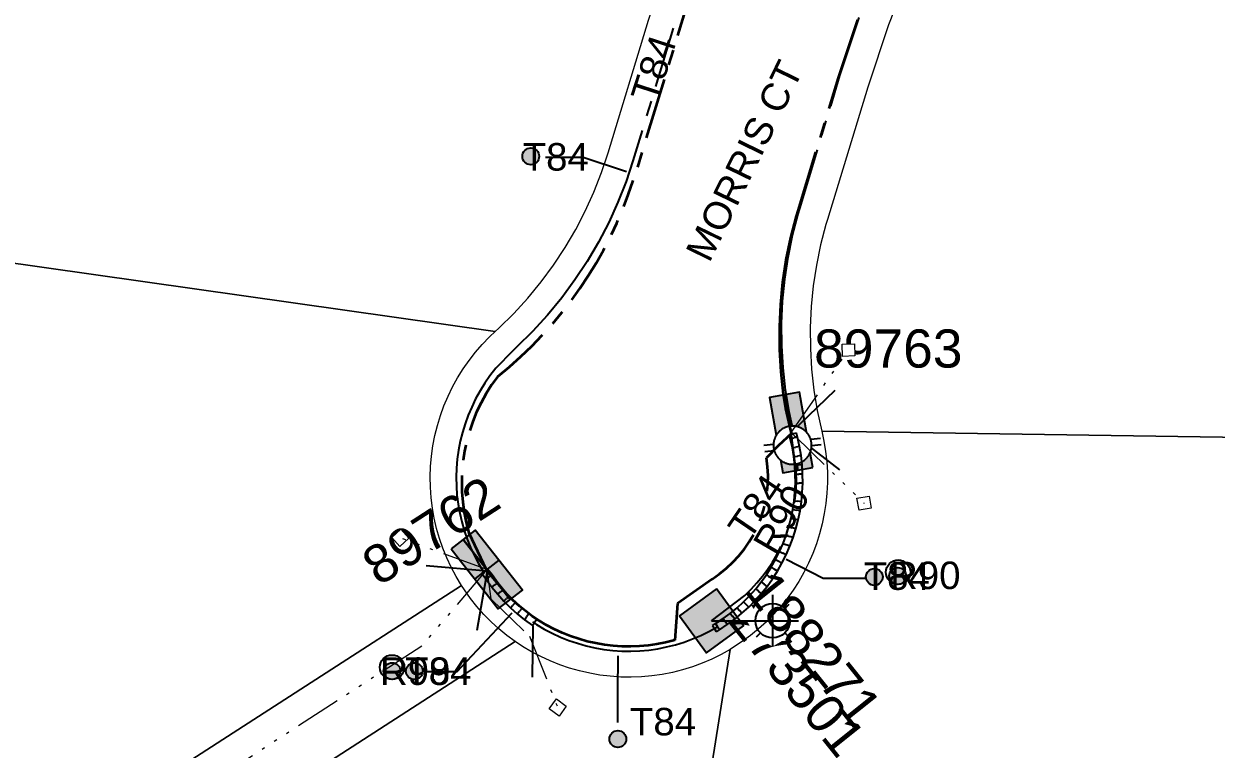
# Model space of a CAD drawing. Header units: metres. Extents: x 244561 to 254068, y 6159332 to 6162744.
# Drawn here: x 251324.3 to 251402.4, y 6161561.7 to 6161609.2 of the extents above; entities that cross this region are included whole.
import ezdxf
from ezdxf.enums import TextEntityAlignment as Align

# ---------------------------------------------------------------- set-up
doc = ezdxf.new("R2010")
doc.units = ezdxf.units.M
doc.linetypes.add('Cable Exist UG', pattern=[7, 4, -1, 1, -1])
doc.linetypes.add('PHANTOMX2', pattern=[6.6, 3, -0.75, 0.2, -0.75, 0.2, -0.75, 0.2, -0.75])
doc.layers.get('0').update_dxf_attribs({"color": 6})
for name, color, linetype, lineweight in [('_User_LV_Exist', 5, 'Continuous', 35), ('Cadastre Developer_SP_NEW', 92, 'Continuous', 15), ('Cadastre Land Parcels_SP_EXT', 118, 'Continuous', 15), ('Cadastre Roads_SP_EXT', 218, 'Continuous', 15), ('Mains_LV_EXT', 163, 'Continuous', 25), ('Mains_LV_SL_EXT', 135, 'Continuous', 25), ('Services_SP_EXT', 42, 'PHANTOMX2', 20)]:
    doc.layers.add(name, color=color, linetype=linetype, lineweight=lineweight)
for name, color, linetype in [('Duct_SP_EXT', 30, 'Continuous'), ('Equip_LV_EXT', 7, 'Continuous'), ('Equip_SP_SL_EXT', 7, 'Continuous'), ('SupportsUG_SP_LV_EXT', 7, 'Continuous'), ('SupportsUG_SP_LV_SL_EXT', 7, 'Continuous'), ('Trench_SP_EXT', 7, 'Continuous')]:
    doc.layers.add(name, color=color, linetype=linetype)
doc.styles.add('COLUMN_LABEL', font='arial.ttf', dxfattribs={"height": 2})
doc.styles.add('iecARIAL', font='arial.ttf', dxfattribs={"height": 2})
doc.styles.add('POLE_LABEL', font='arial.ttf', dxfattribs={"height": 2})
doc.styles.add('SL_LABEL', font='arial.ttf', dxfattribs={"height": 2})
doc.styles.get("Standard").update_dxf_attribs({"font": 'arial.ttf'})

# ---------------------------------------------------------------- blocks, each defined once
blk = doc.blocks.new('COLUMN_EXT')
blk.add_hatch(color=256).paths.add_polyline_path([(1.5, -1.5), (1.5, 1.5), (-1.5, 1.5), (-1.5, -1.5)])
blk.add_lwpolyline([(1.5, 1.5), (-1.5, 1.5), (-1.5, -1.5), (1.5, -1.5)], close=True)
at = {"flags": 1}
blk.add_attdef('Z', (-1.813, 2.351), '', height=0.2, rotation=180, dxfattribs=at)
at = {"flags": 9}
for tag, p in [('STREETNAME', (-1.813, 1.6)), ('SUBURB', (-1.813, 1.8)), ('NOTES', (-1.813, 2)), ('LOCATION', (-1.813, 1.4)), ('LEGEND', (-1.813, 1.2)), ('USAGE', (-1.813, 1)), ('STATE', (-1.813, 0.8)), ('COLUMN_TYPE', (-1.813, 0.4)), ('OWNED_BY', (-1.813, 0.6))]:
    blk.add_attdef(tag, text='', height=0.2, rotation=180, dxfattribs=at).set_placement(p, align=Align.MIDDLE_LEFT)
for tag, style, p in [('STRUCTURE_PLANT_NUMBER', 'POLE_LABEL', (-1.813, -0.031)), ('STREET_CODE', 'COLUMN_LABEL', (-1.813, 0.2))]:
    blk.add_attdef(tag, text='', height=0.2, rotation=180, dxfattribs=dict(at, style=style)).set_placement(p, align=Align.MIDDLE_LEFT)
at = {"style": 'COLUMN_LABEL', "width": 0.9, "flags": 8}
blk.add_attdef('ASSET_NUM', text='', height=2, rotation=270, dxfattribs=at).set_placement((2, -4), align=Align.MIDDLE_LEFT)
blk = doc.blocks.new('PILLAR_EXT')
blk.add_hatch(color=256).paths.add_polyline_path([(-2.5, 1), (-2.5, -1), (2.5, -1), (2.5, 1)])
for p, q in [((0, 1), (0, -1)), ((-2.5, 0), (2.5, 0))]:
    blk.add_line(p, q)
at = {"ltscale": 10}
blk.add_line((2.5, 0), (-2.5, 0), dxfattribs=at)
blk.add_lwpolyline([(-2.5, -1), (-1.25, -1), (1.25, -1), (2.5, -1), (2.5, 1), (-2.5, 1)], close=True)
at = {"width": 0.9, "flags": 8}
blk.add_attdef('ASSET_NUM', text='', height=2, rotation=90, dxfattribs=at).set_placement((-2, 4), align=Align.MIDDLE_LEFT)
for tag, p, flags in [('OWNED_BY', (0, -0.2), 9), ('STATE', (0, -0.4), 9), ('SUPPORT_TYPE', (0, -0.6), 9), ('USAGE', (0, -0.8), 9), ('LEGEND', (0, -1), 9), ('LOCATION', (0, -1.2), 9), ('NOTES', (0, -1.4), 9), ('PARENT', (0, -1.6), 9), ('STREETNAME', (0, -1.8), 9), ('SUBURB', (0, -2), 1)]:
    blk.add_attdef(tag, p, '', height=0.2, dxfattribs=dict(flags=flags))
blk = doc.blocks.new('DUCT_EXT')
blk.add_circle((0, 0.8), 0.8)
at = {"flags": 1}
blk.add_attdef('Z', (0, 0), '', height=0.2, dxfattribs=at)
at = {"flags": 9}
for tag, p in [('DUCT_CODE', (0, 0)), ('XSECT_TYPE', (0, -0.2)), ('STATE', (0, -0.6)), ('FB_REFERENCE', (0, -0.4)), ('NOTES', (0, -0.8))]:
    blk.add_attdef(tag, text='', height=0.2, dxfattribs=at).set_placement(p, align=Align.MIDDLE_LEFT)
blk = doc.blocks.new('SL_LANTERN_EXT')
at = {"flags": 9}
for tag, p in [('LRATECODE', (-7.4, 0)), ('LOUTREACHVOCAB', (-7.2, 0)), ('LOUTREACH', (-7, 0)), ('LANTNUMBER', (-6.6, 0)), ('LNEW', (-6.4, 0)), ('LMASTVOCAB', (-6.2, 0)), ('LMAST', (-6, 0)), ('LLAMPVOCAB', (-5.8, 0)), ('LLAMP', (-5.6, 0)), ('LEXIST', (-5.4, 0)), ('LCHARGE3PERCENT', (-5.2, 0)), ('LCHARGE3', (-5, 0)), ('LCHARGE2PERCENT', (-4.8, 0)), ('LCHARGE2', (-4.6, 0)), ('LCHARGE1PERCENT', (-4.4, 0)), ('LCHARGE1', (-4.2, 0)), ('LCATEGORY', (-4, 0)), ('LBRACKETVOCAB', (-3.8, 0)), ('LBRACKET', (-3.6, 0)), ('LKINGHEIGHT', (-3.4, 0)), ('CREPLACE', (-3.2, 0)), ('CREMOVE', (-3, 0)), ('CNUMBER', (-2.8, 0)), ('CNEW', (-2.6, 0)), ('CEXIST', (-2.4, 0)), ('USAGE', (-2.2, 0)), ('STATE', (-2, 0)), ('OWNED_BY', (-1.8, 0)), ('ORIENTATION', (-1.6, 0)), ('OPERATING_VOLTAGE', (-1.4, 0)), ('NO_PHASES', (-1.2, 0)), ('LANTERN_TYPE', (-1, 0)), ('LANTERN_PURPOSE', (-0.8, 0)), ('CONTROL_TYPE', (-0.6, 0)), ('CONSTRUCTED_VOLTAGE', (-0.4, 0))]:
    blk.add_attdef(tag, text='', height=0.001, rotation=270, dxfattribs=at).set_placement(p, align=Align.MIDDLE_LEFT)
at = {"style": 'SL_LABEL', "flags": 9}
blk.add_attdef('STREET_CODE', text='', height=0.001, rotation=270, dxfattribs=at).set_placement((0.001, 0), align=Align.MIDDLE_LEFT)
at = {"flags": 1}
blk.add_attdef('Z', (0, 0), '', height=0.001, rotation=270, dxfattribs=at)
at = {"width": 0.9}
blk.add_attdef('LNUMBER', text='', height=1, dxfattribs=at).set_placement((7, -1), align=Align.MIDDLE_LEFT)
at = {"flags": 9}
for tag, p in [('LREMOVE', (0, -7.6)), ('LREPLACE', (0, -7.8)), ('LTYPE', (0, -8)), ('LTYPEVOCAB', (0, -8.2)), ('LEGEND', (0, -8.4)), ('SUBURB', (0, -8.6)), ('STREETNAME', (0, -8.8)), ('LOCATION', (0, -9)), ('NOTES', (0, -9.2)), ('MAINTAINED_BY', (0, -9.863))]:
    blk.add_attdef(tag, text='', height=0.001, dxfattribs=at).set_placement(p, align=Align.MIDDLE_LEFT)
blk.add_attdef('OPERATED_BY', (0, -9.607), '', height=0.001, dxfattribs=at)
blk.add_wipeout([(5.688, 0), (5.061, -1.061), (4, -1.688), (2.939, -1.061), (2.313, 0), (2.939, 1.061), (4, 1.687), (5.061, 1.061)])
for p, q in [((4, 1.687), (4, 0)), ((2.939, 1.061), (3.205, 0.795)), ((5.061, 1.061), (4.795, 0.795)), ((0, 0), (4, 0)), ((4, 0), (5.688, 0)), ((4, 0), (4, -1.688)), ((2.939, -1.061), (3.205, -0.795)), ((5.061, -1.061), (4.795, -0.795))]:
    blk.add_line(p, q)
blk.add_circle((4, 0), 1.125)
blk = doc.blocks.new('CCP_EXT')
at = {"flags": 9}
for tag, p in [('USAGE', (0, -1.2)), ('LEGEND', (0, -1.4)), ('LIFE_SUPPORT', (0, -1.6)), ('STATE', (0, -1.8)), ('NOTES', (0, -2))]:
    blk.add_attdef(tag, text='', height=0.2, dxfattribs=at).set_placement(p, align=Align.MIDDLE_LEFT)
blk.add_wipeout([(0, 0.566), (0.566, 0), (0, -0.566), (-0.566, 0)])
blk.add_lwpolyline([(-0.566, 0), (0, 0.566), (0.566, 0), (0, -0.566), (-0.566, 0)])
at = {"flags": 1}
blk.add_attdef('Z', (0, 0), '', height=0.2, dxfattribs=at)
at = {"flags": 9}
for tag, p in [('CCP_TYPE', (0, 0)), ('OPERATING_VOLTAGE', (0, -0.6)), ('ORIENTATION', (0, -0.8)), ('CONSTRUCTED_VOLTAGE', (0, -0.2)), ('NO_PHASES', (0, -0.4)), ('OWNED_BY', (0, -1))]:
    blk.add_attdef(tag, text='', height=0.2, dxfattribs=at).set_placement(p, align=Align.MIDDLE_LEFT)
blk = doc.blocks.new('LV_UG_LINKS_OPEN_EXT')
at = {"layer": 'Equip_LV_EXT'}
for tag, height, flags, p in [('CONSTRUCTED_VOLTAGE', 0.167, 9, (3.167, -1.833)), ('NO_PHASES', 0.167, 9, (3.167, -2)), ('OPERATING_VOLTAGE', 0.2, 9, (3, -2.6)), ('ORIENTATION', 0.2, 9, (3, -2.8)), ('STATE', 0.2, 9, (3, -3)), ('SWITCH_TYPE', 0.2, 9, (3, -3.2)), ('OWNED_BY', 0.2, 9, (3, -3.8)), ('OPERATED_BY', 0.2, 9, (3, -4)), ('USAGE', 0.2, 9, (3, -3.4)), ('NOTES', 0.2, 9, (3, -3.6)), ('TYPE', 0.2, 9, (3, -4.6)), ('MAINTAINED_BY', 0.2, 9, (3, -4.2)), ('NUMBER_OF_PHASES', 0.2, 9, (3, -4.4)), ('Z', 0.2, 1, (3, -4.8))]:
    blk.add_attdef(tag, text='', height=height, dxfattribs=dict(at, flags=flags)).set_placement(p, align=Align.MIDDLE_LEFT)
blk.add_wipeout([(4, 1.25), (3.969, 1.25), (3.939, 1.248), (3.908, 1.247), (3.877, 1.244), (3.847, 1.241), (3.817, 1.236), (3.786, 1.232), (3.756, 1.226), (3.726, 1.22), (3.696, 1.213), (3.667, 1.205), (3.637, 1.196), (3.608, 1.187), (3.579, 1.177), (3.55, 1.166), (3.522, 1.155), (3.493, 1.143), (3.466, 1.13), (3.438, 1.117), (3.411, 1.102), (3.384, 1.088), (3.357, 1.072), (3.331, 1.056), (3.306, 1.039), (3.28, 1.022), (3.255, 1.004), (3.231, 0.985), (3.207, 0.966), (3.184, 0.947), (3.161, 0.926), (3.138, 0.905), (3.116, 0.884), (3.095, 0.862), (3.074, 0.839), (3.053, 0.816), (3.034, 0.793), (3.015, 0.769), (2.996, 0.745), (2.978, 0.72), (2.961, 0.694), (2.944, 0.669), (2.928, 0.643), (2.912, 0.616), (2.898, 0.589), (2.883, 0.562), (2.87, 0.534), (2.857, 0.507), (2.845, 0.478), (2.834, 0.45), (2.823, 0.421), (2.813, 0.392), (2.804, 0.363), (2.795, 0.333), (2.787, 0.304), (2.78, 0.274), (2.774, 0.244), (2.768, 0.214), (2.764, 0.183), (2.759, 0.153), (2.756, 0.123), (2.753, 0.092), (2.752, 0.061), (2.75, 0.031), (2.75, 0), (2.75, -0.031), (2.752, -0.061), (2.753, -0.092), (2.756, -0.123), (2.759, -0.153), (2.764, -0.183), (2.768, -0.214), (2.774, -0.244), (2.78, -0.274), (2.787, -0.304), (2.795, -0.333), (2.804, -0.363), (2.813, -0.392), (2.823, -0.421), (2.834, -0.45), (2.845, -0.478), (2.857, -0.507), (2.87, -0.534), (2.883, -0.562), (2.898, -0.589), (2.912, -0.616), (2.928, -0.643), (2.944, -0.669), (2.961, -0.694), (2.978, -0.72), (2.996, -0.745), (3.015, -0.769), (3.034, -0.793), (3.053, -0.816), (3.074, -0.839), (3.095, -0.862), (3.116, -0.884), (3.138, -0.905), (3.161, -0.926), (3.184, -0.947), (3.207, -0.966), (3.231, -0.985), (3.255, -1.004), (3.28, -1.022), (3.306, -1.039), (3.331, -1.056), (3.357, -1.072), (3.384, -1.088), (3.411, -1.102), (3.438, -1.117), (3.466, -1.13), (3.493, -1.143), (3.522, -1.155), (3.55, -1.166), (3.579, -1.177), (3.608, -1.187), (3.637, -1.196), (3.667, -1.205), (3.696, -1.213), (3.726, -1.22), (3.756, -1.226), (3.786, -1.232), (3.817, -1.236), (3.847, -1.241), (3.877, -1.244), (3.908, -1.247), (3.939, -1.248), (3.969, -1.25), (4, -1.25), (4.031, -1.25), (4.061, -1.248), (4.092, -1.247), (4.123, -1.244), (4.153, -1.241), (4.183, -1.236), (4.214, -1.232), (4.244, -1.226), (4.274, -1.22), (4.304, -1.213), (4.333, -1.205), (4.363, -1.196), (4.392, -1.187), (4.421, -1.177), (4.45, -1.166), (4.478, -1.155), (4.507, -1.143), (4.534, -1.13), (4.562, -1.117), (4.589, -1.102), (4.616, -1.088), (4.643, -1.072), (4.669, -1.056), (4.694, -1.039), (4.72, -1.022), (4.745, -1.004), (4.769, -0.985), (4.793, -0.966), (4.816, -0.947), (4.839, -0.926), (4.862, -0.905), (4.884, -0.884), (4.905, -0.862), (4.926, -0.839), (4.947, -0.816), (4.966, -0.793), (4.985, -0.769), (5.004, -0.745), (5.022, -0.72), (5.039, -0.694), (5.056, -0.669), (5.072, -0.643), (5.088, -0.616), (5.102, -0.589), (5.117, -0.562), (5.13, -0.534), (5.143, -0.507), (5.155, -0.478), (5.166, -0.45), (5.177, -0.421), (5.187, -0.392), (5.196, -0.363), (5.205, -0.333), (5.213, -0.304), (5.22, -0.274), (5.226, -0.244), (5.232, -0.214), (5.236, -0.183), (5.241, -0.153), (5.244, -0.123), (5.247, -0.092), (5.248, -0.061), (5.25, -0.031), (5.25, 0), (5.25, 0.031), (5.248, 0.061), (5.247, 0.092), (5.244, 0.123), (5.241, 0.153), (5.236, 0.183), (5.232, 0.214), (5.226, 0.244), (5.22, 0.274), (5.213, 0.304), (5.205, 0.333), (5.196, 0.363), (5.187, 0.392), (5.177, 0.421), (5.166, 0.45), (5.155, 0.478), (5.143, 0.507), (5.13, 0.534), (5.117, 0.562), (5.102, 0.589), (5.088, 0.616), (5.072, 0.643), (5.056, 0.669), (5.039, 0.694), (5.022, 0.72), (5.004, 0.745), (4.985, 0.769), (4.966, 0.793), (4.947, 0.816), (4.926, 0.839), (4.905, 0.862), (4.884, 0.884), (4.862, 0.905), (4.839, 0.926), (4.816, 0.947), (4.793, 0.966), (4.769, 0.985), (4.745, 1.004), (4.72, 1.022), (4.694, 1.039), (4.669, 1.056), (4.643, 1.072), (4.616, 1.088), (4.589, 1.102), (4.562, 1.117), (4.534, 1.13), (4.507, 1.143), (4.478, 1.155), (4.45, 1.166), (4.421, 1.177), (4.392, 1.187), (4.363, 1.196), (4.333, 1.205), (4.304, 1.213), (4.274, 1.22), (4.244, 1.226), (4.214, 1.232), (4.183, 1.236), (4.153, 1.241), (4.123, 1.244), (4.092, 1.247), (4.061, 1.248), (4.031, 1.25)]).dxf.layer = 'Equip_LV_EXT'
for p, q in [((3.792, 1.863), (3.792, 1.232)), ((4.208, 1.863), (4.208, 1.232)), ((3.792, -1.232), (3.792, -1.863)), ((4.208, -1.232), (4.208, -1.863))]:
    blk.add_line(p, q, dxfattribs=at)
at = {"layer": 'Equip_LV_EXT', "flags": 128}
blk.add_lwpolyline([(4, 1.25), (3.969, 1.25), (3.939, 1.248), (3.908, 1.247), (3.877, 1.244), (3.847, 1.241), (3.817, 1.236), (3.786, 1.232), (3.756, 1.226), (3.726, 1.22), (3.696, 1.213), (3.667, 1.205), (3.637, 1.196), (3.608, 1.187), (3.579, 1.177), (3.55, 1.166), (3.522, 1.155), (3.493, 1.143), (3.466, 1.13), (3.438, 1.117), (3.411, 1.102), (3.384, 1.088), (3.357, 1.072), (3.331, 1.056), (3.306, 1.039), (3.28, 1.022), (3.255, 1.004), (3.231, 0.985), (3.207, 0.966), (3.184, 0.947), (3.161, 0.926), (3.138, 0.905), (3.116, 0.884), (3.095, 0.862), (3.074, 0.839), (3.053, 0.816), (3.034, 0.793), (3.015, 0.769), (2.996, 0.745), (2.978, 0.72), (2.961, 0.694), (2.944, 0.669), (2.928, 0.643), (2.912, 0.616), (2.898, 0.589), (2.883, 0.562), (2.87, 0.534), (2.857, 0.507), (2.845, 0.478), (2.834, 0.45), (2.823, 0.421), (2.813, 0.392), (2.804, 0.363), (2.795, 0.333), (2.787, 0.304), (2.78, 0.274), (2.774, 0.244), (2.768, 0.214), (2.764, 0.183), (2.759, 0.153), (2.756, 0.123), (2.753, 0.092), (2.752, 0.061), (2.75, 0.031), (2.75, 0), (2.75, -0.031), (2.752, -0.061), (2.753, -0.092), (2.756, -0.123), (2.759, -0.153), (2.764, -0.183), (2.768, -0.214), (2.774, -0.244), (2.78, -0.274), (2.787, -0.304), (2.795, -0.333), (2.804, -0.363), (2.813, -0.392), (2.823, -0.421), (2.834, -0.45), (2.845, -0.478), (2.857, -0.507), (2.87, -0.534), (2.883, -0.562), (2.898, -0.589), (2.912, -0.616), (2.928, -0.643), (2.944, -0.669), (2.961, -0.694), (2.978, -0.72), (2.996, -0.745), (3.015, -0.769), (3.034, -0.793), (3.053, -0.816), (3.074, -0.839), (3.095, -0.862), (3.116, -0.884), (3.138, -0.905), (3.161, -0.926), (3.184, -0.947), (3.207, -0.966), (3.231, -0.985), (3.255, -1.004), (3.28, -1.022), (3.306, -1.039), (3.331, -1.056), (3.357, -1.072), (3.384, -1.088), (3.411, -1.102), (3.438, -1.117), (3.466, -1.13), (3.493, -1.143), (3.522, -1.155), (3.55, -1.166), (3.579, -1.177), (3.608, -1.187), (3.637, -1.196), (3.667, -1.205), (3.696, -1.213), (3.726, -1.22), (3.756, -1.226), (3.786, -1.232), (3.817, -1.236), (3.847, -1.241), (3.877, -1.244), (3.908, -1.247), (3.939, -1.248), (3.969, -1.25), (4, -1.25), (4.031, -1.25), (4.061, -1.248), (4.092, -1.247), (4.123, -1.244), (4.153, -1.241), (4.183, -1.236), (4.214, -1.232), (4.244, -1.226), (4.274, -1.22), (4.304, -1.213), (4.333, -1.205), (4.363, -1.196), (4.392, -1.187), (4.421, -1.177), (4.45, -1.166), (4.478, -1.155), (4.507, -1.143), (4.534, -1.13), (4.562, -1.117), (4.589, -1.102), (4.616, -1.088), (4.643, -1.072), (4.669, -1.056), (4.694, -1.039), (4.72, -1.022), (4.745, -1.004), (4.769, -0.985), (4.793, -0.966), (4.816, -0.947), (4.839, -0.926), (4.862, -0.905), (4.884, -0.884), (4.905, -0.862), (4.926, -0.839), (4.947, -0.816), (4.966, -0.793), (4.985, -0.769), (5.004, -0.745), (5.022, -0.72), (5.039, -0.694), (5.056, -0.669), (5.072, -0.643), (5.088, -0.616), (5.102, -0.589), (5.117, -0.562), (5.13, -0.534), (5.143, -0.507), (5.155, -0.478), (5.166, -0.45), (5.177, -0.421), (5.187, -0.392), (5.196, -0.363), (5.205, -0.333), (5.213, -0.304), (5.22, -0.274), (5.226, -0.244), (5.232, -0.214), (5.236, -0.183), (5.241, -0.153), (5.244, -0.123), (5.247, -0.092), (5.248, -0.061), (5.25, -0.031), (5.25, 0), (5.25, 0.031), (5.248, 0.061), (5.247, 0.092), (5.244, 0.123), (5.241, 0.153), (5.236, 0.183), (5.232, 0.214), (5.226, 0.244), (5.22, 0.274), (5.213, 0.304), (5.205, 0.333), (5.196, 0.363), (5.187, 0.392), (5.177, 0.421), (5.166, 0.45), (5.155, 0.478), (5.143, 0.507), (5.13, 0.534), (5.117, 0.562), (5.102, 0.589), (5.088, 0.616), (5.072, 0.643), (5.056, 0.669), (5.039, 0.694), (5.022, 0.72), (5.004, 0.745), (4.985, 0.769), (4.966, 0.793), (4.947, 0.816), (4.926, 0.839), (4.905, 0.862), (4.884, 0.884), (4.862, 0.905), (4.839, 0.926), (4.816, 0.947), (4.793, 0.966), (4.769, 0.985), (4.745, 1.004), (4.72, 1.022), (4.694, 1.039), (4.669, 1.056), (4.643, 1.072), (4.616, 1.088), (4.589, 1.102), (4.562, 1.117), (4.534, 1.13), (4.507, 1.143), (4.478, 1.155), (4.45, 1.166), (4.421, 1.177), (4.392, 1.187), (4.363, 1.196), (4.333, 1.205), (4.304, 1.213), (4.274, 1.22), (4.244, 1.226), (4.214, 1.232), (4.183, 1.236), (4.153, 1.241), (4.123, 1.244), (4.092, 1.247), (4.061, 1.248), (4.031, 1.25)], close=True, dxfattribs=at)
at = {"layer": 'Equip_LV_EXT', "flags": 9}
blk.add_attdef('ACTUAL_STATUS', text='', height=0.167, dxfattribs=at).set_placement((3.167, -1.667), align=Align.MIDDLE_LEFT)
blk = doc.blocks.new('CABLE_LARGE_EXT')
h = blk.add_hatch(color=256)
edge = h.paths.add_edge_path()
edge.add_arc((0, 0.55), 0.55, 0, 360)
blk.add_circle((0, 0.55), 0.55)
at = {"flags": 1}
blk.add_attdef('Z', (0, 0), '', height=0.2, dxfattribs=at)
at = {"flags": 9}
for tag, p in [('COND_CODE', (0, 0)), ('XSECT_SIZE', (0, -0.6)), ('STATE', (0, -0.4)), ('FB_REFERENCE', (0, -0.2)), ('NOTES', (0, -0.8))]:
    blk.add_attdef(tag, text='', height=0.2, dxfattribs=at).set_placement(p, align=Align.MIDDLE_LEFT)

msp = doc.modelspace()

# ---------------------------------------------------------------- linework, layer by layer
at = {"layer": 'Cadastre Developer_SP_NEW', "linetype": 'Continuous'}
for points in [[(251355.4354, 6161589.2914), (251356.4103, 6161590.2511), (251357.3328, 6161591.2601), (251358.2014, 6161592.3175), (251359.0139, 6161593.4171), (251359.7667, 6161594.5589), (251360.4594, 6161595.738), (251361.0894, 6161596.951), (251361.6545, 6161598.1972), (251362.1547, 6161599.4696), (251362.5869, 6161600.7669), (251365.2279, 6161609.4391), (251366.8332, 6161614.253), (251368.686, 6161618.977), (251370.5537, 6161623.1184), (251287.9599, 6161634.8441), (251282.9147, 6161599.3201), (251355.185, 6161589.0607), (251355.4354, 6161589.2914)], [(251314.2863, 6161477.9612), (251318.8618, 6161544.4889), (251356.507, 6161568.7817), (251355.9583, 6161569.1859), (251355.4319, 6161569.6165), (251354.9295, 6161570.0757), (251354.451, 6161570.5603), (251353.999, 6161571.0696), (251353.5744, 6161571.6005), (251353.177, 6161572.154), (251352.9781, 6161572.4572), (251271.6445, 6161519.9777), (251264.7312, 6161472.3164), (251261.6122, 6161449.4457), (251260.9889, 6161444.8712), (251314.2863, 6161477.9612)]]:
    msp.add_lwpolyline(points, close=True, dxfattribs=at)
at = {"layer": 'Cadastre Land Parcels_SP_EXT', "linetype": 'Continuous'}
for points in [[(251402.9865, 6161642.5715), (251397.2059, 6161636.1841), (251396.0576, 6161634.8874), (251393.333, 6161631.5739), (251390.7855, 6161628.1238), (251388.4225, 6161624.5443), (251386.2501, 6161620.8455), (251384.2747, 6161617.0387), (251382.501, 6161613.1347), (251380.9327, 6161609.1408), (251379.5771, 6161605.072), (251376.936, 6161596.3998), (251376.8388, 6161596.0728), (251376.4929, 6161594.75), (251376.2148, 6161593.41), (251376.0103, 6161592.059), (251375.8735, 6161590.698), (251375.8108, 6161589.333), (251375.818, 6161587.9649), (251375.8976, 6161586.5997), (251376.0485, 6161585.2404), (251376.2699, 6161583.891), (251376.5608, 6161582.5544), (251434.8381, 6161581.6846)], [(251271.6445, 6161519.9777), (251352.9781, 6161572.4572), (251352.9781, 6161572.4572), (251352.6269, 6161573.0398), (251352.3073, 6161573.6412), (251352.0193, 6161574.2584), (251351.7647, 6161574.8884), (251351.5417, 6161575.5322), (251351.3539, 6161576.186), (251351.2003, 6161576.8495), (251351.082, 6161577.5201), (251350.9988, 6161578.1965), (251350.9509, 6161578.8759), (251350.9383, 6161579.5542), (251350.9619, 6161580.2355), (251351.0209, 6161580.9128), (251351.1146, 6161581.588), (251351.2454, 6161582.2563), (251351.4093, 6161582.9166), (251351.6073, 6161583.5667), (251351.84, 6161584.2079), (251352.1051, 6161584.834), (251352.4036, 6161585.4461), (251352.7329, 6161586.0411), (251353.0939, 6161586.619), (251353.4835, 6161587.1768), (251353.9032, 6161587.7136), (251354.3482, 6161588.2271), (251354.8226, 6161588.7176), (251355.185, 6161589.0607), (251282.9147, 6161599.3201)], [(251434.8381, 6161581.6846), (251376.5608, 6161582.5544), (251376.7078, 6161581.8896), (251376.8172, 6161581.2178), (251376.8921, 6161580.5412), (251376.931, 6161579.8616), (251376.9354, 6161579.1811), (251376.9035, 6161578.5015), (251376.8371, 6161577.823), (251376.7335, 6161577.1515), (251376.5953, 6161576.484), (251376.4231, 6161575.8256), (251376.216, 6161575.1781), (251375.9759, 6161574.5397), (251375.7024, 6161573.9174), (251375.3964, 6161573.3091), (251375.0588, 6161572.7168), (251374.6919, 6161572.1437), (251374.2939, 6161571.5916), (251373.8683, 6161571.0597), (251373.4158, 6161570.5519), (251372.9379, 6161570.0673), (251372.4339, 6161569.61), (251371.9069, 6161569.1788), (251371.3586, 6161568.775), (251370.7898, 6161568.4024), (251370.5674, 6161568.266), (251360.318, 6161503.7091)], [(251360.318, 6161503.7091), (251370.5674, 6161568.266), (251369.9727, 6161567.9345), (251369.3607, 6161567.6344), (251368.7356, 6161567.3668), (251368.0964, 6161567.1326), (251367.4465, 6161566.932), (251366.7857, 6161566.7649), (251366.1183, 6161566.6324), (251365.4442, 6161566.5357), (251364.7666, 6161566.4747), (251364.0864, 6161566.4503), (251363.4053, 6161566.4598), (251363.4053, 6161566.4598), (251362.7265, 6161566.5052), (251362.0509, 6161566.5865), (251361.38, 6161566.7028), (251360.7164, 6161566.8541), (251360.0618, 6161567.0405), (251359.417, 6161567.26), (251358.786, 6161567.5137), (251358.1682, 6161567.7995), (251357.5659, 6161568.1176), (251356.9817, 6161568.4661), (251356.507, 6161568.7817), (251318.8618, 6161544.4889)]]:
    msp.add_lwpolyline(points, dxfattribs=at)
for points in [[(251355.4354, 6161589.2914), (251356.4103, 6161590.2511), (251357.3328, 6161591.2601), (251358.2014, 6161592.3175), (251359.0139, 6161593.4171), (251359.7667, 6161594.5589), (251360.4594, 6161595.738), (251361.0894, 6161596.951), (251361.6545, 6161598.1972), (251362.1547, 6161599.4696), (251362.5869, 6161600.7669), (251365.2279, 6161609.4391), (251366.8332, 6161614.253), (251368.686, 6161618.977), (251370.5537, 6161623.1184), (251287.9599, 6161634.8441), (251282.9147, 6161599.3201), (251355.185, 6161589.0607), (251355.4354, 6161589.2914)], [(251314.2863, 6161477.9612), (251318.8618, 6161544.4889), (251356.507, 6161568.7817), (251355.9583, 6161569.1859), (251355.4319, 6161569.6165), (251354.9295, 6161570.0757), (251354.451, 6161570.5603), (251353.999, 6161571.0696), (251353.5744, 6161571.6005), (251353.177, 6161572.154), (251352.9781, 6161572.4572), (251271.6445, 6161519.9777), (251264.7312, 6161472.3164), (251261.6122, 6161449.4457), (251260.9889, 6161444.8712), (251314.2863, 6161477.9612)]]:
    msp.add_lwpolyline(points, close=True, dxfattribs=at)
at = {"layer": 'Duct_SP_EXT'}
for p, q in [((251374.8345, 6161579.7249), (251375.0745, 6161579.733)), ((251374.8397, 6161579.1441), (251374.8345, 6161579.7249)), ((251375.3144, 6161579.7411), (251375.0745, 6161579.733)), ((251375.3198, 6161579.1353), (251375.3144, 6161579.7411)), ((251374.8134, 6161578.5662), (251374.8397, 6161579.1441)), ((251374.8397, 6161579.1441), (251375.0797, 6161579.1397)), ((251375.3198, 6161579.1353), (251375.0797, 6161579.1397)), ((251375.2923, 6161578.5323), (251375.3198, 6161579.1353)), ((251374.7581, 6161577.99), (251374.8134, 6161578.5662)), ((251374.8134, 6161578.5662), (251375.0528, 6161578.5492)), ((251375.2923, 6161578.5323), (251375.0528, 6161578.5492)), ((251375.2346, 6161577.9307), (251375.2923, 6161578.5323)), ((251374.5535, 6161576.8495), (251374.6709, 6161577.4207)), ((251374.6709, 6161577.4207), (251374.7581, 6161577.99)), ((251374.6709, 6161577.4207), (251374.9072, 6161577.3783)), ((251374.7581, 6161577.99), (251374.9964, 6161577.9604)), ((251375.1435, 6161577.336), (251374.9072, 6161577.3783)), ((251375.2346, 6161577.9307), (251374.9964, 6161577.9604)), ((251375.0212, 6161576.7408), (251375.1435, 6161577.336)), ((251375.1435, 6161577.336), (251375.2346, 6161577.9307)), ((251374.4082, 6161576.2893), (251374.5535, 6161576.8495)), ((251374.5535, 6161576.8495), (251374.7873, 6161576.7951)), ((251375.0212, 6161576.7408), (251374.7873, 6161576.7951)), ((251374.8696, 6161576.1562), (251375.0212, 6161576.7408)), ((251374.2328, 6161575.7377), (251374.4082, 6161576.2893)), ((251374.4082, 6161576.2893), (251374.6389, 6161576.2228)), ((251374.8696, 6161576.1562), (251374.6389, 6161576.2228)), ((251374.6866, 6161575.5808), (251374.8696, 6161576.1562)), ((251373.7986, 6161574.6644), (251374.0291, 6161575.1927)), ((251374.0291, 6161575.1927), (251374.2328, 6161575.7377)), ((251374.0291, 6161575.1927), (251374.2517, 6161575.1027)), ((251374.2328, 6161575.7377), (251374.4597, 6161575.6593)), ((251374.2334, 6161574.4607), (251374.4742, 6161575.0126)), ((251374.4742, 6161575.0126), (251374.2517, 6161575.1027)), ((251374.6866, 6161575.5808), (251374.4597, 6161575.6593)), ((251374.4742, 6161575.0126), (251374.6866, 6161575.5808)), ((251373.5391, 6161574.1467), (251373.7986, 6161574.6644)), ((251373.7986, 6161574.6644), (251374.016, 6161574.5626)), ((251373.9626, 6161573.9204), (251374.2334, 6161574.4607)), ((251374.2334, 6161574.4607), (251374.016, 6161574.5626)), ((251354.6822, 6161573.5378), (251354.496, 6161573.3863)), ((251354.6822, 6161573.5378), (251354.9913, 6161573.1578)), ((251373.2516, 6161573.6408), (251373.5391, 6161574.1467)), ((251373.5391, 6161574.1467), (251373.7508, 6161574.0336)), ((251373.9626, 6161573.9204), (251373.7508, 6161574.0336)), ((251354.3099, 6161573.2349), (251354.496, 6161573.3863)), ((251354.3099, 6161573.2349), (251354.61, 6161572.8659)), ((251354.61, 6161572.8659), (251354.8006, 6161573.0118)), ((251354.61, 6161572.8659), (251354.9817, 6161572.3495)), ((251354.9913, 6161573.1578), (251354.8006, 6161573.0118)), ((251354.9913, 6161573.1578), (251355.3639, 6161572.64)), ((251355.3639, 6161572.64), (251355.1728, 6161572.4948)), ((251355.3639, 6161572.64), (251355.7264, 6161572.1881)), ((251354.9817, 6161572.3495), (251355.1728, 6161572.4948)), ((251354.9817, 6161572.3495), (251355.3598, 6161571.8779)), ((251355.3598, 6161571.8779), (251355.5431, 6161572.033)), ((251355.3598, 6161571.8779), (251355.7619, 6161571.4274)), ((251355.7264, 6161572.1881), (251355.5431, 6161572.033)), ((251355.7264, 6161572.1881), (251356.1116, 6161571.7564)), ((251355.7619, 6161571.4274), (251355.9367, 6161571.5919)), ((251355.7619, 6161571.4274), (251356.1887, 6161570.9969)), ((251356.1116, 6161571.7564), (251355.9367, 6161571.5919)), ((251356.1116, 6161571.7564), (251356.5209, 6161571.3436)), ((251356.1887, 6161570.9969), (251356.3548, 6161571.1703)), ((251356.5209, 6161571.3436), (251356.3548, 6161571.1703)), ((251356.5209, 6161571.3436), (251356.9485, 6161570.9542)), ((251356.1887, 6161570.9969), (251356.6351, 6161570.5903)), ((251356.6351, 6161570.5903), (251356.7918, 6161570.7722)), ((251356.6351, 6161570.5903), (251357.1028, 6161570.2096)), ((251356.9485, 6161570.9542), (251356.7918, 6161570.7722)), ((251356.9485, 6161570.9542), (251357.3968, 6161570.5893)), ((251357.1028, 6161570.2096), (251357.2498, 6161570.3994)), ((251357.3968, 6161570.5893), (251357.2498, 6161570.3994)), ((251357.3968, 6161570.5893), (251357.9077, 6161570.2132)), ((251357.1028, 6161570.2096), (251357.6231, 6161569.8266)), ((251357.6231, 6161569.8266), (251357.7654, 6161570.0199)), ((251357.9077, 6161570.2132), (251357.7654, 6161570.0199))]:
    msp.add_line(p, q, dxfattribs=at)
for points in [[(251358.4824, 6161600.4871), (251360.9478, 6161600.4871), (251363.7816, 6161599.5459)], [(251379.4135, 6161572.9082), (251376.6473, 6161572.9082), (251374.2316, 6161574.1589)], [(251350.5952, 6161566.8255), (251352.7104, 6161566.8255), (251356.3038, 6161570.6692)], [(251363.2118, 6161563.4808), (251363.2118, 6161565.5089), (251363.2428, 6161567.8411)]]:
    msp.add_lwpolyline(points, dxfattribs=at)
at = {"layer": 'Services_SP_EXT'}
msp.add_lwpolyline([(251354.6393, 6161573.4964), (251350.3813, 6161568.4814), (251315.6833, 6161546.0224), (251307.6474, 6161528.3604)], dxfattribs=at)
at = {"layer": 'Trench_SP_EXT', "linetype": 'Cable Exist UG'}
for points in [[(251368.432, 6161613.6734), (251366.8476, 6161608.9225), (251364.2067, 6161600.2506), (251363.7533, 6161598.8896), (251363.2208, 6161597.5348), (251362.619, 6161596.2077), (251361.9476, 6161594.915), (251361.2102, 6161593.6599), (251360.4081, 6161592.4434), (251359.5428, 6161591.2722), (251358.6179, 6161590.1463), (251357.6347, 6161589.071), (251356.608, 6161588.0602), (251356.337, 6161587.8105), (251355.2424, 6161586.6664), (251355.2424, 6161586.6664), (251354.851, 6161586.1658), (251354.5127, 6161585.6814), (251354.1985, 6161585.1785), (251353.9123, 6161584.6614), (251353.653, 6161584.1295), (251353.4228, 6161583.586), (251353.2206, 6161583.0288), (251353.0486, 6161582.4639), (251352.9056, 6161581.888), (251352.792, 6161581.3078), (251352.7108, 6161580.7221), (251352.6594, 6161580.1322), (251352.6389, 6161579.5405), (251352.6498, 6161578.9514), (251352.6915, 6161578.3602), (251352.7638, 6161577.7718), (251352.8667, 6161577.1892), (251353.0002, 6161576.6126), (251353.1631, 6161576.0454), (251353.357, 6161575.4854), (251353.5787, 6161574.9368), (251353.8292, 6161574.4001), (251354.1066, 6161573.8782), (251354.4341, 6161573.3347)], [(251374.5635, 6161582.4569), (251378.0641, 6161585.8288)], [(251374.5635, 6161582.4569), (251377.9845, 6161579.8293)], [(251354.6667, 6161573.3848), (251350.1884, 6161573.7822)], [(251354.6667, 6161573.3848), (251354.0004, 6161569.5036)], [(251357.6621, 6161569.817), (251357.6116, 6161566.4591)]]:
    msp.add_lwpolyline(points, dxfattribs=at)

# ---------------------------------------------------------------- block references
at = {"layer": 'Duct_SP_EXT'}
for name, p in [('CABLE_LARGE_EXT', (251357.5183, 6161599.9845)), ('DUCT_EXT', (251381.5652, 6161572.5196)), ('CABLE_LARGE_EXT', (251381.5375, 6161572.5223)), ('DUCT_EXT', (251348.4415, 6161566.2977)), ('CABLE_LARGE_EXT', (251348.4414, 6161566.2977)), ('CABLE_LARGE_EXT', (251349.9026, 6161566.2952)), ('CABLE_LARGE_EXT', (251363.2197, 6161561.8499))]:
    msp.add_blockref(name, p, dxfattribs=at)
at = {"layer": 'SupportsUG_SP_LV_EXT'}
ref = msp.add_blockref('PILLAR_EXT', (251374.5644, 6161582.4578), dxfattribs=dict(at, rotation=100.0754226399942))
ref.add_attrib('ASSET_NUM', '89763', dxfattribs={"layer": '0', "height": 2.5, "style": 'iecARIAL'}).set_placement((251376.0644, 6161585.9578), align=Align.BOTTOM_LEFT)
ref = msp.add_blockref('PILLAR_EXT', (251354.6392, 6161573.4964), dxfattribs=dict(at, rotation=308.1137242859076))
ref.add_attrib('ASSET_NUM', '89762', dxfattribs={"layer": '0', "height": 2.5, "rotation": 32.831592, "style": 'iecARIAL'}).set_placement((251356.1392, 6161576.9964), align=Align.BOTTOM_RIGHT)
at = {"layer": 'SupportsUG_SP_LV_SL_EXT'}
ref = msp.add_blockref('COLUMN_EXT', (251369.3444, 6161570.1409), dxfattribs=dict(at, rotation=36.05550648230375))
ref.add_attrib('ASSET_NUM', '273501', dxfattribs={"layer": '0', "height": 2.5, "rotation": 308.631736, "style": 'COLUMN_LABEL'}).set_placement((251371.3444, 6161570.8909), align=Align.MIDDLE_LEFT)

# ---------------------------------------------------------------- texts
at = {"layer": 'Cadastre Roads_SP_EXT'}
msp.add_text('MORRIS CT', height=1.8, rotation=64.047401, dxfattribs=at).set_placement((251369.2154, 6161593.5107))
at = {"layer": 'Duct_SP_EXT'}
for s, p in [('T84', (251356.9879, 6161599.6014)), ('R90', (251381.0344, 6161572.2134)), ('R99', (251347.6503, 6161565.9399)), ('T84', (251349.3025, 6161565.9399)), ('T84', (251364.009, 6161562.6394))]:
    msp.add_text(s, height=1.8, dxfattribs=at).set_placement(p)
at = {"layer": 'Mains_LV_EXT'}
for rotation, p in [(72.082658, (251365.7528, 6161603.9481)), (55.710978, (251371.8137, 6161575.3093))]:
    msp.add_text('T84', height=1.8, rotation=rotation, dxfattribs=at).set_placement(p)
at = {"layer": 'Mains_LV_SL_EXT'}
msp.add_text('R90', height=1.8, rotation=59.825197, dxfattribs=at).set_placement((251373.5394, 6161574.3377))

# ---------------------------------------------------------------- next in the draw order: block references
at = {"layer": 'Equip_SP_SL_EXT'}
ref = msp.add_blockref('SL_LANTERN_EXT', (251369.3444, 6161570.1409), dxfattribs=at)
ref.add_attrib('ASSET_NUM', '188271', dxfattribs={"layer": '0', "height": 2.5, "rotation": 308.631736, "style": 'iecARIAL'}).set_placement((251370.8444, 6161571.6409), align=Align.BOTTOM_LEFT)
at = {"layer": 'Services_SP_EXT'}
for p, rotation in [((251378.3171, 6161587.8575), 47.10295140985621), ((251379.3322, 6161577.8387), 324.5671440490866), ((251348.9829, 6161575.5736), 177.7148597711123), ((251359.2838, 6161564.4644), 279.0045725193895)]:
    msp.add_blockref('CCP_EXT', p, dxfattribs=dict(at, rotation=rotation))

# ---------------------------------------------------------------- next in the draw order: linework, layer by layer
at = {"layer": 'Cadastre Developer_SP_NEW', "linetype": 'Continuous'}
for points in [[(251271.6445, 6161519.9777), (251352.9781, 6161572.4572), (251352.9781, 6161572.4572), (251352.6269, 6161573.0398), (251352.3073, 6161573.6412), (251352.0193, 6161574.2584), (251351.7647, 6161574.8884), (251351.5417, 6161575.5322), (251351.3539, 6161576.186), (251351.2003, 6161576.8495), (251351.082, 6161577.5201), (251350.9988, 6161578.1965), (251350.9509, 6161578.8759), (251350.9383, 6161579.5542), (251350.9619, 6161580.2355), (251351.0209, 6161580.9128), (251351.1146, 6161581.588), (251351.2454, 6161582.2563), (251351.4093, 6161582.9166), (251351.6073, 6161583.5667), (251351.84, 6161584.2079), (251352.1051, 6161584.834), (251352.4036, 6161585.4461), (251352.7329, 6161586.0411), (251353.0939, 6161586.619), (251353.4835, 6161587.1768), (251353.9032, 6161587.7136), (251354.3482, 6161588.2271), (251354.8226, 6161588.7176), (251355.185, 6161589.0607), (251282.9147, 6161599.3201)], [(251360.318, 6161503.7091), (251370.5674, 6161568.266), (251369.9727, 6161567.9345), (251369.3607, 6161567.6344), (251368.7356, 6161567.3668), (251368.0964, 6161567.1326), (251367.4465, 6161566.932), (251366.7857, 6161566.7649), (251366.1183, 6161566.6324), (251365.4442, 6161566.5357), (251364.7666, 6161566.4747), (251364.0864, 6161566.4503), (251363.4053, 6161566.4598), (251363.4053, 6161566.4598), (251362.7265, 6161566.5052), (251362.0509, 6161566.5865), (251361.38, 6161566.7028), (251360.7164, 6161566.8541), (251360.0618, 6161567.0405), (251359.417, 6161567.26), (251358.786, 6161567.5137), (251358.1682, 6161567.7995), (251357.5659, 6161568.1176), (251356.9817, 6161568.4661), (251356.507, 6161568.7817), (251318.8618, 6161544.4889)]]:
    msp.add_lwpolyline(points, dxfattribs=at)
at = {"layer": 'Duct_SP_EXT'}
for p, q in [((251372.9409, 6161573.1532), (251373.2516, 6161573.6408)), ((251373.2516, 6161573.6408), (251373.4573, 6161573.5169)), ((251373.663, 6161573.3931), (251373.4573, 6161573.5169)), ((251373.663, 6161573.3931), (251373.9626, 6161573.9204)), ((251372.2418, 6161572.2298), (251372.6036, 6161572.6836)), ((251372.6036, 6161572.6836), (251372.9409, 6161573.1532)), ((251372.6036, 6161572.6836), (251372.795, 6161572.5387)), ((251372.9409, 6161573.1532), (251373.1398, 6161573.0186)), ((251372.9865, 6161572.3938), (251373.3386, 6161572.8841)), ((251373.3386, 6161572.8841), (251373.1398, 6161573.0186)), ((251373.3386, 6161572.8841), (251373.663, 6161573.3931)), ((251371.857, 6161571.7974), (251372.2418, 6161572.2298)), ((251372.2076, 6161571.4693), (251372.609, 6161571.9204)), ((251372.2418, 6161572.2298), (251372.4254, 6161572.0751)), ((251372.609, 6161571.9204), (251372.4254, 6161572.0751)), ((251372.609, 6161571.9204), (251372.9865, 6161572.3938)), ((251372.9865, 6161572.3938), (251372.795, 6161572.5387)), ((251371.0236, 6161570.9951), (251371.4503, 6161571.384)), ((251371.4503, 6161571.384), (251371.857, 6161571.7974)), ((251371.4503, 6161571.384), (251371.6168, 6161571.211)), ((251371.7833, 6161571.038), (251371.6168, 6161571.211)), ((251371.7833, 6161571.038), (251372.2076, 6161571.4693)), ((251371.857, 6161571.7974), (251372.0323, 6161571.6334)), ((251372.2076, 6161571.4693), (251372.0323, 6161571.6334)), ((251370.1073, 6161570.2812), (251370.5741, 6161570.6262)), ((251370.5741, 6161570.6262), (251371.0236, 6161570.9951)), ((251370.5741, 6161570.6262), (251370.7216, 6161570.4368)), ((251370.8692, 6161570.2474), (251370.7216, 6161570.4368)), ((251370.8692, 6161570.2474), (251371.3377, 6161570.632)), ((251371.0236, 6161570.9951), (251371.1807, 6161570.8135)), ((251371.3377, 6161570.632), (251371.1807, 6161570.8135)), ((251371.3377, 6161570.632), (251371.7833, 6161571.038)), ((251369.4175, 6161569.8356), (251369.6109, 6161569.9535)), ((251369.4175, 6161569.8356), (251369.5424, 6161569.6307)), ((251369.6674, 6161569.4258), (251369.5424, 6161569.6307)), ((251369.6109, 6161569.9535), (251370.1073, 6161570.2812)), ((251369.6109, 6161569.9535), (251369.7395, 6161569.7508)), ((251369.6674, 6161569.4258), (251369.8682, 6161569.5482)), ((251369.8682, 6161569.5482), (251369.7395, 6161569.7508)), ((251369.8682, 6161569.5482), (251370.3823, 6161569.8877)), ((251370.1073, 6161570.2812), (251370.2448, 6161570.0845)), ((251370.3823, 6161569.8877), (251370.2448, 6161570.0845)), ((251370.3823, 6161569.8877), (251370.8692, 6161570.2474))]:
    msp.add_line(p, q, dxfattribs=at)
at = {"layer": 'Services_SP_EXT'}
for points in [[(251354.6393, 6161573.4964), (251348.983, 6161575.5736)], [(251354.6393, 6161573.4964), (251354.9032, 6161571.5674), (251357.4462, 6161569.1233), (251359.2839, 6161564.4643)]]:
    msp.add_lwpolyline(points, dxfattribs=at)
at = {"layer": 'Trench_SP_EXT', "linetype": 'Cable Exist UG'}
for points in [[(251374.7365, 6161582.4245), (251374.4341, 6161583.8041), (251374.1956, 6161585.2401), (251374.0326, 6161586.6885), (251373.9453, 6161588.1441), (251373.9358, 6161589.601), (251374.0006, 6161591.0559), (251374.1434, 6161592.5061), (251374.3596, 6161593.9457), (251374.6526, 6161595.3739), (251375.0155, 6161596.7669), (251375.1209, 6161597.1255), (251377.7565, 6161605.8333), (251379.1273, 6161609.9697), (251380.7206, 6161614.0496), (251382.5255, 6161618.0398), (251384.5371, 6161621.9309), (251386.7493, 6161625.7104), (251389.1561, 6161629.371), (251391.7511, 6161632.8989), (251394.5199, 6161636.2761), (251395.8109, 6161637.605), (251401.4804, 6161643.5908), (251402.3873, 6161644.1517)], [(251357.6379, 6161570.0788), (251357.8883, 6161569.9048), (251358.3989, 6161569.6002), (251358.9227, 6161569.3236), (251359.4605, 6161569.0747), (251360.0084, 6161568.8545), (251360.5688, 6161568.6637), (251361.1385, 6161568.5015), (251361.7143, 6161568.3702), (251362.2977, 6161568.2691), (251362.8849, 6161568.1985), (251363.4739, 6161568.159), (251364.0679, 6161568.1508), (251364.6599, 6161568.1719), (251365.247, 6161568.2248), (251365.8319, 6161568.3088), (251366.4116, 6161568.4239), (251366.9871, 6161568.5693), (251367.553, 6161568.744), (251368.1082, 6161568.9475), (251368.6515, 6161569.18), (251369.184, 6161569.4411), (251369.7396, 6161569.7508)]]:
    msp.add_lwpolyline(points, dxfattribs=at)

# ---------------------------------------------------------------- next in the draw order: block references
at = {"layer": 'Duct_SP_EXT'}
msp.add_blockref('CABLE_LARGE_EXT', (251380.0068, 6161572.4571), dxfattribs=at)

# ---------------------------------------------------------------- next in the draw order: texts
msp.add_text('T84', height=1.8, dxfattribs=at).set_placement((251379.3087, 6161572.1619))

# ---------------------------------------------------------------- next in the draw order: block references
at = {"layer": 'Equip_LV_EXT', "rotation": 277.2115766228833}
msp.add_blockref('LV_UG_LINKS_OPEN_EXT', (251374.1502, 6161585.6003), dxfattribs=at)

# ---------------------------------------------------------------- next in the draw order: linework, layer by layer
at = {"layer": '_User_LV_Exist', "linetype": 'Cable Exist UG'}
for points in [[(251372.3423, 6161622.3814), (251368.2902, 6161612.267), (251364.2266, 6161598.9446), (251364.2266, 6161598.9446, -0.1478572), (251355.3595, 6161586.1364), (251355.3595, 6161586.1364, 0.2389728), (251353.4648, 6161575.9049), (251353.4648, 6161575.9049), (251354.6014, 6161573.4965)], [(251374.6141, 6161582.4098), (251373.7141, 6161581.5982), (251373.7141, 6161581.5982), (251372.9541, 6161580.8085), (251372.9541, 6161580.8085, -0.2967755), (251369.4003, 6161572.8698), (251369.4003, 6161572.8698), (251367.1201, 6161571.2699), (251366.9562, 6161568.871), (251366.9562, 6161568.871), (251366.3457, 6161568.7166), (251365.7814, 6161568.6046), (251365.2122, 6161568.5229), (251364.6411, 6161568.4714), (251364.0647, 6161568.4508), (251363.486, 6161568.4589), (251362.9128, 6161568.4973), (251362.3413, 6161568.566), (251361.7733, 6161568.6644), (251361.2129, 6161568.7922), (251360.6582, 6161568.9501), (251360.1127, 6161569.1358), (251359.5795, 6161569.3502), (251359.0558, 6161569.5925), (251358.5459, 6161569.8618), (251358.0483, 6161570.1587), (251357.6142, 6161570.4472), (251356.7811, 6161571.0929), (251356.7811, 6161571.0929), (251356.3166, 6161571.5174), (251355.9116, 6161571.9277), (251355.4948, 6161572.3972), (251354.6492, 6161573.4245)]]:
    msp.add_lwpolyline(points, format="xyb", dxfattribs=at)
msp.add_lwpolyline([(251374.5797, 6161582.4109), (251374.2185, 6161584.0413), (251374.2185, 6161584.0413), (251374.0665, 6161584.968), (251373.9041, 6161586.431), (251373.8184, 6161587.9013), (251373.8105, 6161589.3736), (251373.8781, 6161590.844), (251374.0253, 6161592.3089), (251374.2455, 6161593.763), (251374.5449, 6161595.2064), (251374.9122, 6161596.611), (251375.0209, 6161596.9763), (251377.6714, 6161605.6796), (251379.052, 6161609.8228)], dxfattribs=at)
at = {"layer": 'Cadastre Developer_SP_NEW', "linetype": 'Continuous'}
for points in [[(251402.9865, 6161642.5715), (251397.2059, 6161636.1841), (251396.0576, 6161634.8874), (251393.333, 6161631.5739), (251390.7855, 6161628.1238), (251388.4225, 6161624.5443), (251386.2501, 6161620.8455), (251384.2747, 6161617.0387), (251382.501, 6161613.1347), (251380.9327, 6161609.1408), (251379.5771, 6161605.072), (251376.936, 6161596.3998), (251376.8388, 6161596.0728), (251376.4929, 6161594.75), (251376.2148, 6161593.41), (251376.0103, 6161592.059), (251375.8735, 6161590.698), (251375.8108, 6161589.333), (251375.818, 6161587.9649), (251375.8976, 6161586.5997), (251376.0485, 6161585.2404), (251376.2699, 6161583.891), (251376.5608, 6161582.5544), (251434.8381, 6161581.6846)], [(251434.8381, 6161581.6846), (251376.5608, 6161582.5544), (251376.7078, 6161581.8896), (251376.8172, 6161581.2178), (251376.8921, 6161580.5412), (251376.931, 6161579.8616), (251376.9354, 6161579.1811), (251376.9035, 6161578.5015), (251376.8371, 6161577.823), (251376.7335, 6161577.1515), (251376.5953, 6161576.484), (251376.4231, 6161575.8256), (251376.216, 6161575.1781), (251375.9759, 6161574.5397), (251375.7024, 6161573.9174), (251375.3964, 6161573.3091), (251375.0588, 6161572.7168), (251374.6919, 6161572.1437), (251374.2939, 6161571.5916), (251373.8683, 6161571.0597), (251373.4158, 6161570.5519), (251372.9379, 6161570.0673), (251372.4339, 6161569.61), (251371.9069, 6161569.1788), (251371.3586, 6161568.775), (251370.7898, 6161568.4024), (251370.5674, 6161568.266), (251360.318, 6161503.7091)]]:
    msp.add_lwpolyline(points, dxfattribs=at)
at = {"layer": 'Duct_SP_EXT'}
for p, q in [((251374.4474, 6161582.3212), (251374.6817, 6161582.3734)), ((251374.5054, 6161582.0607), (251374.4474, 6161582.3212)), ((251374.5054, 6161582.0607), (251374.7397, 6161582.1128)), ((251374.6417, 6161581.4492), (251374.5054, 6161582.0607)), ((251374.9159, 6161582.4255), (251374.6817, 6161582.3734)), ((251374.974, 6161582.165), (251374.7397, 6161582.1128)), ((251374.974, 6161582.165), (251374.9159, 6161582.4255)), ((251375.1131, 6161581.5407), (251374.974, 6161582.165)), ((251374.6417, 6161581.4492), (251374.8774, 6161581.4949)), ((251374.7358, 6161580.8799), (251374.6417, 6161581.4492)), ((251375.1131, 6161581.5407), (251374.8774, 6161581.4949)), ((251375.2114, 6161580.9459), (251375.1131, 6161581.5407)), ((251374.7358, 6161580.8799), (251374.9736, 6161580.9129)), ((251374.8004, 6161580.3042), (251374.7358, 6161580.8799)), ((251375.2114, 6161580.9459), (251374.9736, 6161580.9129)), ((251375.2788, 6161580.345), (251375.2114, 6161580.9459)), ((251374.8004, 6161580.3042), (251375.0396, 6161580.3246)), ((251374.8345, 6161579.7249), (251374.8004, 6161580.3042)), ((251375.2788, 6161580.345), (251375.0396, 6161580.3246)), ((251375.3144, 6161579.7411), (251375.2788, 6161580.345))]:
    msp.add_line(p, q, dxfattribs=at)
at = {"layer": 'Mains_LV_EXT', "linetype": 'Cable Exist UG'}
for points in [[(251372.3423, 6161622.3814), (251368.2902, 6161612.267), (251364.2266, 6161598.9446), (251364.2266, 6161598.9446, -0.1478572), (251355.3595, 6161586.1364), (251355.3595, 6161586.1364, 0.2389728), (251353.4648, 6161575.9049), (251353.4648, 6161575.9049), (251354.6014, 6161573.4965)], [(251374.6141, 6161582.4098), (251373.7141, 6161581.5982), (251373.7141, 6161581.5982), (251372.9541, 6161580.8085), (251372.9541, 6161580.8085, -0.2967755), (251369.4003, 6161572.8698), (251369.4003, 6161572.8698), (251367.1201, 6161571.2699), (251366.9562, 6161568.871), (251366.9562, 6161568.871), (251366.3457, 6161568.7166), (251365.7814, 6161568.6046), (251365.2122, 6161568.5229), (251364.6411, 6161568.4714), (251364.0647, 6161568.4508), (251363.486, 6161568.4589), (251362.9128, 6161568.4973), (251362.3413, 6161568.566), (251361.7733, 6161568.6644), (251361.2129, 6161568.7922), (251360.6582, 6161568.9501), (251360.1127, 6161569.1358), (251359.5795, 6161569.3502), (251359.0558, 6161569.5925), (251358.5459, 6161569.8618), (251358.0483, 6161570.1587), (251357.6142, 6161570.4472), (251356.7811, 6161571.0929), (251356.7811, 6161571.0929), (251356.3166, 6161571.5174), (251355.9116, 6161571.9277), (251355.4948, 6161572.3972), (251354.6492, 6161573.4245)]]:
    msp.add_lwpolyline(points, format="xyb", dxfattribs=at)
msp.add_lwpolyline([(251374.5797, 6161582.4109), (251374.2185, 6161584.0413), (251374.2185, 6161584.0413), (251374.0665, 6161584.968), (251373.9041, 6161586.431), (251373.8184, 6161587.9013), (251373.8105, 6161589.3736), (251373.8781, 6161590.844), (251374.0253, 6161592.3089), (251374.2455, 6161593.763), (251374.5449, 6161595.2064), (251374.9122, 6161596.611), (251375.0209, 6161596.9763), (251377.6714, 6161605.6796), (251379.052, 6161609.8228)], dxfattribs=at)
at = {"layer": 'Mains_LV_SL_EXT', "linetype": 'Cable Exist UG'}
msp.add_lwpolyline([(251369.3445, 6161570.1409), (251371.5237, 6161571.8039), (251371.5237, 6161571.8039, 0.2216197), (251374.8962, 6161579.8753), (251374.8962, 6161579.8753), (251374.5739, 6161582.4578)], format="xyb", dxfattribs=at)
at = {"layer": 'Services_SP_EXT'}
for points in [[(251374.5644, 6161582.4579), (251378.317, 6161587.8577)], [(251374.5644, 6161582.4579), (251379.3321, 6161577.8388)]]:
    msp.add_lwpolyline(points, dxfattribs=at)

doc.saveas('drawing.dxf')
